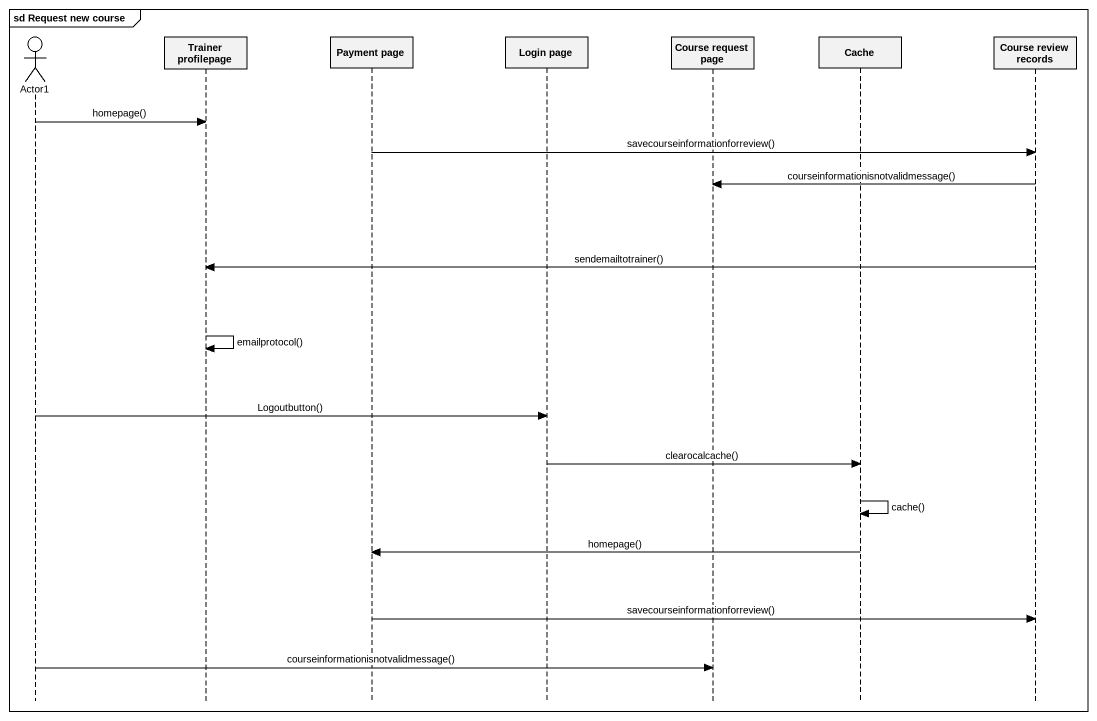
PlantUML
@startuml
mainframe sd Request new course
hide footbox
actor Actor1
participant "Trainer profilepage" as Trainer_profilepage
participant "Payment page" as Payment_page
participant "Login page" as Login_page
participant "Course request page" as Course_request_page
participant Cache
participant "Course review records" as Course_review_records

Actor1 -> Trainer_profilepage : homepage()
Payment_page -> Course_review_records : savecourseinformationforreview()
Course_review_records -> Course_request_page : courseinformationisnotvalidmessage()
Course_review_records -> Trainer_profilepage : sendemailtotrainer()
Trainer_profilepage -> Trainer_profilepage : emailprotocol()
Actor1 -> Login_page : Logoutbutton()
Login_page -> Cache : clearocalcache()
Cache -> Cache : cache()
Cache -> Payment_page : homepage()
Payment_page -> Course_review_records : savecourseinformationforreview()
Actor1 -> Course_request_page : courseinformationisnotvalidmessage()
@enduml
